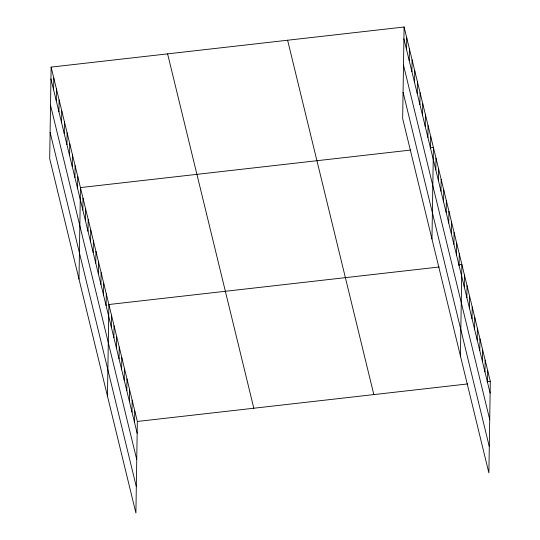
<?xml version="1.0" encoding="UTF-8"?>
<svg xmlns="http://www.w3.org/2000/svg" width="540" height="540" viewBox="0 0 540 540"><rect width="100%" height="100%" fill="white"/><g stroke="black" fill="none" stroke-linecap="round" stroke-linejoin="round"><path stroke-width="0.81" d="M51.124 67.102L49.687 158.645L135.905 513L137.342 421.457L51.124 67.102L404.096 27L490.313 381.355L488.876 472.898L402.658 118.544L404.096 27M53.602 89.863L53.791 78.057M56.268 100.818L56.457 89.006M58.934 111.767L59.117 99.961M61.601 122.722L61.783 110.916M64.26 133.677L64.449 121.865M66.926 144.626L67.115 132.82M69.593 155.581L69.782 143.768M72.259 166.536L72.441 154.724M74.925 177.484L75.107 165.679M77.585 188.44L77.773 176.627M79.002 279.126L80.44 187.583L410.764 150.053M82.836 210.026L83.025 198.214M85.428 220.651L85.61 208.845M88.013 231.282L88.196 219.476M90.599 241.913L90.788 230.107M93.184 252.544L93.373 240.739M95.769 263.176L95.958 251.37M98.361 273.807L98.543 261.995M100.946 284.438L101.129 272.626M103.532 295.07L103.714 283.257M106.117 305.701L106.306 293.888M107.453 396.063L108.891 304.519L439.216 266.99M111.294 326.963L111.476 315.151M113.879 337.595L114.061 325.782M116.465 348.219L116.647 336.413M119.05 358.85L119.239 347.045M121.635 369.482L121.824 357.676M124.227 380.113L124.409 368.307M126.812 390.744L126.995 378.938M129.398 401.375L129.58 389.57M131.983 412.007L132.172 400.194M134.568 422.638L134.757 410.825M406.573 49.761L406.762 37.955M409.239 60.716L409.428 48.904M411.905 71.665L412.094 59.859M414.572 82.62L414.754 70.814M417.238 93.575L417.42 81.763M419.897 104.524L420.086 92.718M422.564 115.479L422.752 103.673M425.23 126.434L425.419 114.622M427.896 137.383L428.078 125.577M430.562 148.338L430.745 136.525M431.973 239.024L433.411 147.481L430.178 147.852M435.814 169.925L435.996 158.112M438.399 180.549L438.581 168.743M440.984 191.18L441.173 179.375M443.57 201.812L443.759 190.006M446.155 212.443L446.344 200.637M448.747 223.074L448.929 211.268M451.332 233.705L451.514 221.9M453.917 244.337L454.1 232.524M456.502 254.968L456.692 243.155M459.088 265.599L459.277 253.787M460.424 355.961L461.862 264.418L458.629 264.789M464.265 286.862L464.447 275.049M466.85 297.493L467.033 285.68M469.436 308.117L469.625 296.312M472.021 318.749L472.21 306.943M474.606 329.38L474.795 317.574M477.198 340.011L477.38 328.205M479.783 350.642L479.966 338.837M482.369 361.274L482.558 349.468M484.954 371.905L485.143 360.092M487.539 382.536L487.728 370.724M137.342 421.457L467.667 383.933M487.08 381.726L490.313 381.355M403.913 38.812L490.131 393.167M403.495 65.124L489.713 419.479M403.07 92.232L489.287 446.587M287.618 40.237L373.835 394.592M167.603 53.865L253.82 408.226M50.935 78.914L137.153 433.269M50.524 105.226L136.742 459.581M50.099 132.334L136.316 486.689"/></g></svg>
